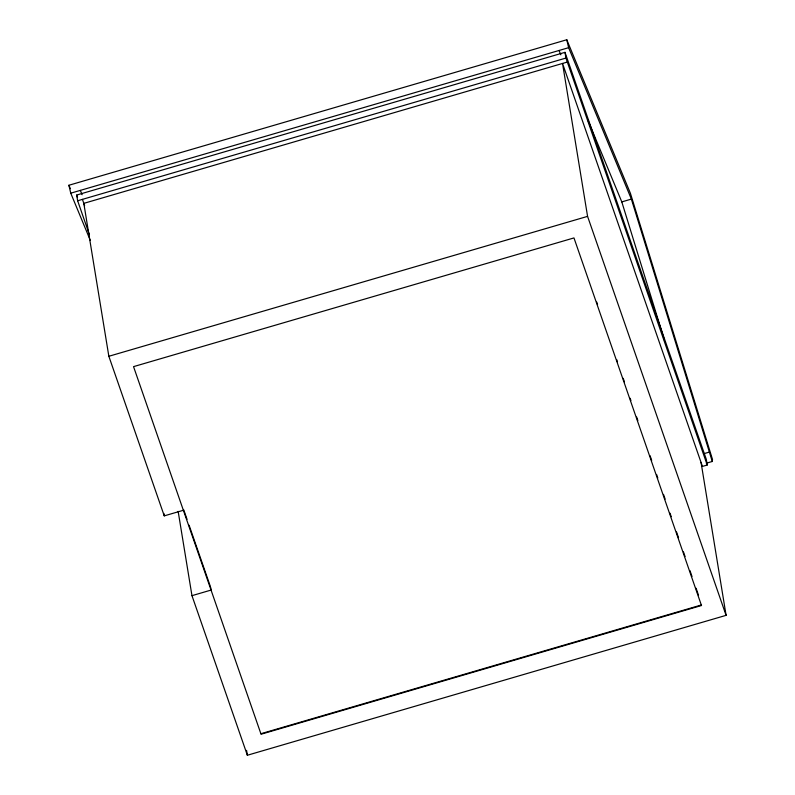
<?xml version="1.0" encoding="UTF-8"?>
<svg xmlns="http://www.w3.org/2000/svg" width="795" height="795" viewBox="0 0 795 795"><rect width="100%" height="100%" fill="white"/><g stroke="black" fill="none" stroke-linecap="round" stroke-linejoin="round"><path stroke-width="1.19" d="M706.328 463.217L712.28 461.478L712.499 459.47L630.425 193.344L566.785 39.75L68.907 185.255L70.755 193.185L90.242 240.219M70.755 193.185L568.624 47.68L631.369 199.098L712.28 461.478M89.447 234.783L77.642 200.767L76.698 195.043L564.997 52.341L706.288 459.291L707.222 465.015L702.432 466.417L562.532 63.451L587.575 216.369L726.093 615.34L247.364 755.25L191.963 595.664L178.15 511.354M77.642 200.767L565.941 58.065L564.997 52.341M567.322 62.05L83.813 203.361L108.845 356.279L164.257 515.866L183.406 510.271M587.763 119.777L621.799 201.9L631.369 199.098M108.845 356.279L587.575 216.369M191.963 595.664L211.112 590.059L210.675 587.386M704.072 453.637L709.388 452.077M260.979 733.696L701.399 604.975L701.488 605.512L261.058 734.232L133.54 366.634L573.97 237.924L701.488 605.512M559.054 50.483L560.853 54.815M80.325 190.383L82.124 194.725M68.907 185.255L70.338 188.693M565.941 58.065L707.222 465.015M596.737 302.09L597.552 304.435M616.681 359.559L617.496 361.904M623.201 378.321L624.423 381.839M630.117 398.255L630.932 400.601M636.636 417.017L637.858 420.535M650.072 455.714L651.701 460.404M656.581 474.476L657.803 477.994M663.507 494.42L665.137 499.111M670.016 513.182L671.238 516.7M676.535 531.944L678.572 537.808M683.452 551.879L685.081 556.57M689.971 570.641L692.008 576.504M696.082 588.23L698.517 595.266M82.422 199.366L84.628 205.706M76.698 195.043L77.513 197.389M183.784 509.943L187.044 519.324M189.081 525.197L210.268 586.213M621.799 201.9L664.451 340.21M566.785 39.75L568.624 47.68M701.051 462.432L726.093 615.34M246.569 750.361L247.364 755.25M163.859 513.421L164.257 515.866"/></g></svg>
